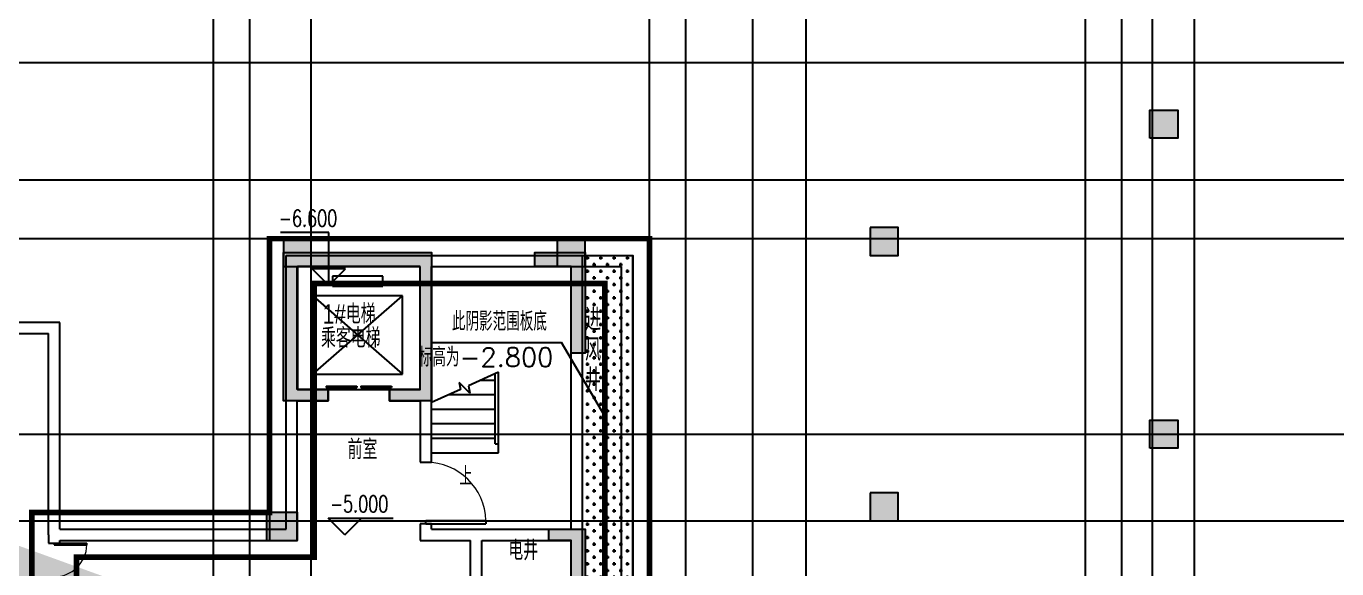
# Model space of a CAD drawing. Extents: x 369444 to 684549, y -549309 to 575337.
# Drawn here: x 417324 to 440770, y 243700 to 253407 of the extents above; entities that cross this region are included whole.
import ezdxf

# ---------------------------------------------------------------- set-up
doc = ezdxf.new("R2010")
doc.units = 0
doc.header["$LTSCALE"] = 1000
doc.header["$MEASUREMENT"] = 0
doc.linetypes.add('DASH', pattern=[0.35, 0.25, -0.1])
for name, color, linetype in [('A-ANNO-IDEN-TEX', 3, 'Continuous'), ('COLUMN', 9, 'Continuous'), ('DIM_ELEV', 3, 'Continuous'), ('DIM_SYMB', 3, 'Continuous'), ('DOTE', 1, 'Continuous'), ('EVTR', 2, 'Continuous'), ('HATCH_通用填充', 8, 'Continuous'), ('PUB_TEXT', 7, 'Continuous'), ('STAIR', 2, 'Continuous'), ('WALL', 9, 'Continuous'), ('WINDOW', 4, 'Continuous'), ('房间名称', 72, 'Continuous'), ('防火分区线', 7, 'Continuous')]:
    doc.layers.add(name, color=color, linetype=linetype)
doc.styles.add('_HNSJY', font='HNSJY-07.shx', dxfattribs={"width": 0.75, "bigfont": 'HNSJY-HZ.shx'})
doc.styles.add('_TCH_DIM', font='SIMPLEX', dxfattribs={"bigfont": 'GBCBIG'})
doc.styles.add('HNSJY', font='hnsjy-07.shx', dxfattribs={"width": 0.8, "bigfont": 'hnsjy-hz.shx'})

# ---------------------------------------------------------------- blocks, each defined once
blk = doc.blocks.new('asdfdsghjgfh')
at = {"layer": 'WALL'}
h = blk.add_hatch(color=0, dxfattribs=at)
h.dxf.hatch_style = 1
h.paths.add_polyline_path([(463674, -219233), (463674, -218733), (463174, -218733), (463174, -218983), (463174, -219233), (463424, -219233)])
h.paths.add_polyline_path([(458774, -219233), (458774, -218983), (458774, -218733), (458274, -218733), (458274, -219233), (458524, -219233)])
h.paths.add_polyline_path([(445574, -219033), (445574, -218533), (445074, -218533), (445074, -218783), (445074, -219033), (445324, -219033)])
h.paths.add_polyline_path([(440674, -219033), (440674, -218783), (440674, -218533), (440174, -218533), (440174, -219033), (440424, -219033)])
h.paths.add_polyline_path([(469574, -227683), (469574, -227433), (469574, -227183), (469074, -227183), (469074, -227433), (469074, -227683), (469324, -227683)])
h.paths.add_polyline_path([(434774, -227683), (434774, -227433), (434774, -227183), (434274, -227183), (434274, -227433), (434274, -227683), (434524, -227683)])
h.paths.add_polyline_path([(461874, -235983), (461874, -235833), (461874, -235583), (461874, -235483), (461774, -235483), (461474, -235483), (461374, -235483), (461374, -235583), (461374, -235833), (461374, -235983)])
h.paths.add_polyline_path([(455224, -235983), (455224, -235833), (455224, -235583), (455224, -235483), (455074, -235483), (454824, -235483), (454724, -235483), (454724, -235583), (454724, -235833), (454724, -235983)])
h.paths.add_polyline_path([(445874, -235983), (445874, -235483), (445774, -235483), (445524, -235483), (445374, -235483), (445374, -235583), (445374, -235833), (445374, -235983)])
h.paths.add_polyline_path([(438374, -235983), (438374, -235833), (438374, -235583), (438374, -235483), (438274, -235483), (438024, -235483), (437874, -235483), (437874, -235583), (437874, -235833), (437874, -235983)])
h.paths.add_polyline_path([(469024, -236733), (469024, -236483), (469024, -236233), (468774, -236233), (468524, -236233), (468524, -236733)])
h.paths.add_polyline_path([(435324, -236733), (435324, -236233), (435074, -236233), (434824, -236233), (434824, -236483), (434824, -236733)])
at = {"layer": 'WALL', "color": 0}
for points in [[(458774, -219233), (458774, -218983), (458774, -218733), (458274, -218733), (458274, -219233), (458524, -219233)], [(463674, -219233), (463674, -218733), (463174, -218733), (463174, -218983), (463174, -219233), (463424, -219233)]]:
    blk.add_lwpolyline(points, close=True, dxfattribs=at)
blk = doc.blocks.new('256g1dfgdf')
at = {"layer": 'WALL'}
h = blk.add_hatch(color=0, dxfattribs=at)
h.dxf.hatch_style = 1
h.paths.add_polyline_path([(-183057, -69119), (-183057, -68619), (-183557, -68619), (-183557, -69119)], flags=17)
h.paths.add_polyline_path([(-170857, -69119), (-170857, -68619), (-171407, -68619), (-171407, -69119)], flags=17)
h.paths.add_polyline_path([(-171407, -70819), (-171157, -70819), (-171157, -70419), (-171557, -70419), (-171557, -70819)], flags=17)
h.paths.add_polyline_path([(-183507, -70819), (-183357, -70819), (-183357, -70419), (-183757, -70419), (-183757, -70819)], flags=17)
h.paths.add_polyline_path([(-168657, -64219), (-170857, -64219), (-170857, -66419), (-170307, -66419), (-170307, -66619), (-171107, -66619), (-171107, -63969), (-168457, -63969), (-168457, -66619), (-169207, -66619), (-169207, -66419), (-168657, -66419)])
h.paths.add_polyline_path([(-179257, -73469), (-179807, -73469), (-179807, -73219), (-179257, -73219), (-178857, -73219), (-178857, -73469), (-179007, -73469), (-179007, -76369), (-180757, -76369), (-180757, -76119), (-179257, -76119)])
h.paths.add_polyline_path([(-165957, -64219), (-166607, -64219), (-166607, -63969), (-165707, -63969), (-165707, -65769), (-165957, -65769)])
h.paths.add_polyline_path([(-188307, -64019), (-188957, -64019), (-188957, -65569), (-189207, -65569), (-189207, -63769), (-188307, -63769)])
h.paths.add_polyline_path([(-173307, -80719), (-174157, -80719), (-174857, -80719), (-174857, -80469), (-174407, -80469), (-174407, -77519), (-174157, -77519), (-174157, -80469), (-173307, -80469)])
h.paths.add_polyline_path([(-180757, -80719), (-181607, -80719), (-181607, -80469), (-180757, -80469), (-180757, -77519), (-180507, -77519), (-180507, -80469), (-180057, -80469), (-180057, -80719)])
h.paths.add_polyline_path([(-175107, -73469), (-175657, -73469), (-175657, -76119), (-174157, -76119), (-174157, -76369), (-175907, -76369), (-175907, -73469), (-176057, -73469), (-176057, -73219), (-175657, -73219), (-175107, -73219)])
h.paths.add_polyline_path([(-159582, -72669), (-160057, -72669), (-160057, -74419), (-160307, -74419), (-160307, -72669), (-160407, -72669), (-160407, -72419), (-160057, -72419), (-159582, -72419)])
h.paths.add_polyline_path([(-163357, -80719), (-163657, -80719), (-164057, -80719), (-164057, -80469), (-163907, -80469), (-163907, -77119), (-163657, -77119), (-163657, -80469), (-163357, -80469)])
h.paths.add_polyline_path([(-166757, -80719), (-167782, -80719), (-168557, -80719), (-168557, -80469), (-167807, -80469), (-167807, -77019), (-167507, -77019), (-167507, -80469), (-166757, -80469)])
h.paths.add_polyline_path([(-191007, -75019), (-191007, -75819), (-193107, -75819), (-193107, -75569), (-191257, -75569), (-191257, -75019)])
h.paths.add_polyline_path([(-183307, -66419), (-184057, -66419), (-184057, -64019), (-186257, -64019), (-186257, -66219), (-185707, -66219), (-185707, -66419), (-186457, -66419), (-186457, -63769), (-183807, -63769), (-183807, -66169), (-183307, -66169)])
h.paths.add_polyline_path([(-171407, -73469), (-171857, -73469), (-171857, -73219), (-171157, -73219), (-171157, -76369), (-171407, -76369)])
h.paths.add_polyline_path([(-183057, -73469), (-183507, -73469), (-183507, -76369), (-183757, -76369), (-183757, -73219), (-183057, -73219)])
h.paths.add_polyline_path([(-187382, -80719), (-188157, -80719), (-188157, -80469), (-187407, -80469), (-187407, -77019), (-187107, -77019), (-187107, -80469), (-186357, -80469), (-186357, -80719)])
h.paths.add_polyline_path([(-191257, -80719), (-191557, -80719), (-191557, -80469), (-191257, -80469), (-191257, -77119), (-191007, -77119), (-191007, -80469), (-190857, -80469), (-190857, -80719)])
h.paths.add_polyline_path([(-194857, -72669), (-195332, -72669), (-195332, -72419), (-194857, -72419), (-194507, -72419), (-194507, -72669), (-194607, -72669), (-194607, -74419), (-194857, -74419)])
h.paths.add_polyline_path([(-157057, -81719), (-157607, -81719), (-157607, -81469), (-157357, -81469), (-157357, -77269), (-157057, -77269)])
h.paths.add_polyline_path([(-197307, -81719), (-197857, -81719), (-197857, -77269), (-197557, -77269), (-197557, -81469), (-197307, -81469)])
h.paths.add_polyline_path([(-165557, -72669), (-165957, -72669), (-165957, -69119), (-166357, -69119), (-166357, -68919), (-165707, -68919), (-165707, -72419), (-165557, -72419)])
h.paths.add_polyline_path([(-188957, -72669), (-189357, -72669), (-189357, -72419), (-189207, -72419), (-189207, -68919), (-188507, -68919), (-188507, -69119), (-188957, -69119)])
h.paths.add_polyline_path([(-160857, -80719), (-161557, -80719), (-161557, -80469), (-160857, -80469), (-160857, -77819), (-160607, -77819), (-160607, -80469), (-160607, -81469), (-160007, -81469), (-160007, -81719), (-160857, -81719)])
h.paths.add_polyline_path([(-187107, -71319), (-187107, -74819), (-187407, -74819), (-187407, -71319)])
h.paths.add_polyline_path([(-193357, -80719), (-194057, -80719), (-194057, -81719), (-194907, -81719), (-194907, -81469), (-194307, -81469), (-194307, -80469), (-194307, -77819), (-194057, -77819), (-194057, -80469), (-193357, -80469)])
h.paths.add_polyline_path([(-167507, -71319), (-167507, -74819), (-167807, -74819), (-167807, -71319)])
h.paths.add_polyline_path([(-171157, -80719), (-171507, -80719), (-171507, -80469), (-171407, -80469), (-171407, -77519), (-171157, -77519), (-171157, -80469), (-170957, -80469), (-170957, -80719)])
h.paths.add_polyline_path([(-183407, -80719), (-183757, -80719), (-183957, -80719), (-183957, -80469), (-183757, -80469), (-183757, -77519), (-183507, -77519), (-183507, -80469), (-183407, -80469)])
h.paths.add_polyline_path([(-157057, -75819), (-157757, -75819), (-157757, -75569), (-157357, -75569), (-157357, -72669), (-157732, -72669), (-157732, -72419), (-157057, -72419)])
h.paths.add_polyline_path([(-197157, -75819), (-197857, -75819), (-197857, -72419), (-197182, -72419), (-197182, -72669), (-197557, -72669), (-197557, -75569), (-197157, -75569)])
h.paths.add_polyline_path([(-163907, -72669), (-163957, -72669), (-163957, -72419), (-163657, -72419), (-163257, -72419), (-163257, -72669), (-163657, -72669), (-163657, -73519), (-163907, -73519)])
h.paths.add_polyline_path([(-190957, -72669), (-191007, -72669), (-191007, -73519), (-191257, -73519), (-191257, -72669), (-191657, -72669), (-191657, -72419), (-191257, -72419), (-190957, -72419)])
h.paths.add_polyline_path([(-161807, -75819), (-163907, -75819), (-163907, -75019), (-163657, -75019), (-163657, -75569), (-161807, -75569)])
edge = h.paths.add_edge_path()
edge.add_line((-183557, -66419), (-183557, -66519))
edge.add_line((-183557, -66519), (-183307, -66519))
edge.add_line((-183307, -66519), (-183307, -66419))
edge.add_line((-183507, -70819), (-183507, -71569))
edge.add_line((-183507, -71569), (-185557, -71569))
edge.add_line((-185557, -71569), (-185557, -71319))
edge.add_line((-185557, -71319), (-183757, -71319))
edge.add_line((-183757, -71319), (-183757, -70819))
edge.add_line((-171157, -70819), (-171157, -71319))
edge.add_line((-171157, -71319), (-169357, -71319))
edge.add_line((-169357, -71319), (-169357, -71569))
edge.add_line((-169357, -71569), (-171407, -71569))
edge.add_line((-171407, -71569), (-171407, -70819))
h.paths.add_polyline_path([(-183557, -66519), (-183307, -66519), (-183307, -66419), (-183557, -66419)], flags=16)
h.paths.add_polyline_path([(-183757, -71569), (-183507, -71569), (-183507, -70819), (-183757, -70819)], flags=16)
h.paths.add_polyline_path([(-185557, -71569), (-183757, -71569), (-183757, -71319), (-185557, -71319)], flags=16)
h.paths.add_polyline_path([(-171407, -71569), (-171157, -71569), (-171157, -70819), (-171407, -70819)], flags=16)
h.paths.add_polyline_path([(-171157, -71569), (-169357, -71569), (-169357, -71319), (-171157, -71319)], flags=16)
at = {"layer": 'WALL', "color": 0}
for points in [[(-168657, -64219), (-170857, -64219), (-170857, -66419), (-170307, -66419), (-170307, -66619), (-171107, -66619), (-171107, -63969), (-168457, -63969), (-168457, -66619), (-169207, -66619), (-169207, -66419), (-168657, -66419)], [(-165957, -64219), (-166607, -64219), (-166607, -63969), (-165707, -63969), (-165707, -65769), (-165957, -65769)], [(-170857, -69119), (-170857, -68619), (-171407, -68619), (-171407, -69119)], [(-165557, -72669), (-165957, -72669), (-165957, -69119), (-166357, -69119), (-166357, -68919), (-165707, -68919), (-165707, -72419), (-165557, -72419)]]:
    blk.add_lwpolyline(points, close=True, dxfattribs=at)
blk = doc.blocks.new('$DORLIB2D$00000127')
at = {"color": 0}
for points in [[(-0.533, 0.795), (-0.533, 0.69)], [(-0.033, 0.795), (-0.533, 0.795)], [(-0.033, 0.69), (-0.533, 0.69)], [(-0.033, 0.795), (-0.033, 0.69)], [(0.533, 0.795), (0.033, 0.795)], [(0.033, 0.795), (0.033, 0.69)], [(0.533, 0.69), (0.033, 0.69)], [(0.533, 0.795), (0.533, 0.69)], [(0.5, 0.5), (-0.5, 0.5)]]:
    blk.add_lwpolyline(points, dxfattribs=at)
blk = doc.blocks.new('$DorLib2D$00000002')
for p, q in [((-0.5, 0), (-0.5, 0.4875)), ((-0.475, 0.4875), (-0.5, 0.4875)), ((-0.475, 0), (-0.475, 0.4875)), ((0.475, 0), (0.475, 0.4875)), ((0.475, 0.4875), (0.5, 0.4875)), ((0.5, 0), (0.5, 0.4875)), ((-0.5, 0), (-0.475, 0)), ((0.5, 0), (0.475, 0))]:
    blk.add_line(p, q)
at = {"lineweight": 13}
for centre, start, end in [((-0.4875, 0), 0, 88.53072), ((0.4875, 0), 91.46928, 180)]:
    blk.add_arc(centre, 0.4875, start, end, dxfattribs=at)
blk = doc.blocks.new('$DorLib2D$00000001')
for p, q in [((0.45, 0.975), (0.5, 0.975)), ((0.45, 0), (0.45, 0.975)), ((0.5, 0), (0.5, 0.975)), ((0.5, 0), (0.45, 0))]:
    blk.add_line(p, q)
at = {"lineweight": 13}
blk.add_arc((0.475, 0), 0.975, 91.4693, 180, dxfattribs=at)
blk = doc.blocks.new('column500')
h = blk.add_hatch(color=0)
h.dxf.hatch_style = 1
h.paths.add_polyline_path([(-216381, -381440), (-215881, -381440), (-215881, -380940), (-216381, -380940)])
at = {"color": 0}
blk.add_lwpolyline([(-216381, -381440), (-215881, -381440), (-215881, -380940), (-216381, -380940)], close=True, dxfattribs=at)

msp = doc.modelspace()

# ---------------------------------------------------------------- hatches: boundary and pattern name
at = {"layer": 'HATCH_通用填充'}
h = msp.add_hatch(dxfattribs=at)
h.set_pattern_fill('CROSS', color=256, scale=75)
h.set_pattern_definition([(0, (578068.88, 460955.98), (119.0625, 119.0625), [59.53125, -178.59375]), (90, (578098.65, 460926.21), (-119.0625, 119.0625), [59.53125, -178.59375])])
h.paths.add_polyline_path([(428174.5, 241507), (427274.5, 241507), (427277, 249306.2), (428177, 249306.2)])

# ---------------------------------------------------------------- linework, layer by layer
at = {"layer": 'A-ANNO-IDEN-TEX'}
for p in [(424574.5, 247750.8, 0), (427672.8, 246431.7)]:
    msp.add_line(p, (426899.6, 247750.8, 14), dxfattribs=at)
at = {"layer": 'A-ANNO-IDEN-TEX', "const_width": 40}
msp.add_lwpolyline([(427658.8, 246417.5, 1), (427686.9, 246446, 1)], format="xyb", close=True, dxfattribs=at)
at = {"layer": 'DIM_ELEV'}
for p, q in [((422739.2, 249717.7), (421875, 249717.7)), ((422739.2, 248766.2), (422739.2, 249717.7)), ((422739.2, 248766.2), (422439.2, 249066.2)), ((423039.2, 249066.2), (422439.2, 249066.2)), ((422739.2, 248766.2), (423039.2, 249066.2)), ((423024.7, 244307), (422724.7, 244607)), ((422724.7, 244607), (423888.9, 244607)), ((423024.7, 244307), (423324.7, 244607))]:
    msp.add_line(p, q, dxfattribs=at)
at = {"layer": 'DIM_SYMB'}
msp.add_lwpolyline([(425174.5, 245647, 0, 0, 0), (425174.5, 246517, 80, 0, 0), (425174.5, 246817, 0, 0, 0)], format="xyseb", dxfattribs=at)
at = {"layer": 'DOTE', "color": 8}
for p, q in [((420674.5, 59364.2), (420674.5, 476704.8)), ((421324.5, 59364.2), (421324.5, 476704.8)), ((428474.5, 59364.2), (428474.5, 476704.8)), ((429124.5, 59364.2), (429124.5, 476704.8)), ((436274.5, 59364.2), (436274.5, 476704.8)), ((436924.5, 59364.2), (436924.5, 476704.8)), ((422424.5, 59364.2), (422424.5, 261807)), ((430324.5, 59364.2), (430324.5, 261807)), ((431274.5, 59364.2), (431274.5, 261807)), ((437474.5, 59364.2), (437474.5, 261807)), ((438224.5, 59364.2), (438224.5, 261807))]:
    msp.add_line(p, q, dxfattribs=at)
at = {"layer": 'DOTE', "color": 8, "lineweight": -2}
for p, q in [((377844.4, 252757), (624570.9, 252757)), ((377844.4, 250657), (624570.9, 250657)), ((377844.4, 249607), (624570.9, 249607)), ((377844.4, 246107), (624570.9, 246107)), ((377844.4, 244557), (624570.9, 244557))]:
    msp.add_line(p, q, dxfattribs=at)
at = {"layer": 'EVTR'}
for p, q in [((423704.5, 248933.1, 14), (422804.5, 248933.1, 14)), ((422804.5, 248933.1, 14), (422804.5, 248758.1, 14)), ((422804.5, 248758.1, 14), (423704.5, 248758.1, 14)), ((423704.5, 248758.1, 14), (423704.5, 248933.1, 14)), ((422454.5, 247183.1, 14), (424054.5, 248583.1, 14)), ((422454.5, 248583.1, 14), (424054.5, 247183.1, 14)), ((424054.5, 248583.1, 14), (422454.5, 248583.1, 14)), ((422454.5, 248583.1, 14), (422454.5, 247183.1, 14)), ((424054.5, 247183.1, 14), (424054.5, 248583.1, 14)), ((422454.5, 247183.1, 14), (424054.5, 247183.1, 14))]:
    msp.add_line(p, q, dxfattribs=at)
at = {"layer": 'HATCH_通用填充', "elevation": 14}
msp.add_lwpolyline([(428174.5, 241507), (427274.5, 241507), (427277, 249306.2), (428177, 249306.2)], close=True, dxfattribs=at)
at = {"layer": 'STAIR'}
for p, q in [((425774.5, 247220.7), (425238.1, 246976)), ((425714.5, 245937), (425714.5, 247193.3)), ((425774.5, 245937), (425774.5, 247220.7)), ((425774.5, 245937), (425774.5, 247220.7)), ((425092.7, 246909.7), (424574.5, 246673.3)), ((425260.4, 246842.8), (425071.8, 247034.6)), ((425071.8, 247034.6), (425092.7, 246909.7)), ((425238.1, 246976), (425260.4, 246842.8)), ((425459.5, 247077), (425714.5, 247077)), ((424574.5, 245777), (424574.5, 246673.3)), ((424889.5, 246817), (425714.5, 246817)), ((424574.5, 246557), (425714.5, 246557)), ((424574.5, 246297), (425714.5, 246297)), ((424574.5, 246037), (425714.5, 246037)), ((424574.5, 245777), (425774.5, 245777)), ((425714.5, 245937), (425774.5, 245937)), ((425774.5, 245777), (425774.5, 245937))]:
    msp.add_line(p, q, dxfattribs=at)
at = {"layer": 'WALL'}
for p, q in [((421974.5, 249307), (424474.5, 249307)), ((421974.5, 246807), (421974.5, 249307)), ((424474.5, 249307), (427174.5, 249307)), ((427174.6, 249307), (428174.5, 249305.5)), ((428174.5, 241707), (428174.5, 249305.5)), ((422174.5, 249107), (424374.5, 249107)), ((422174.5, 246907), (422174.5, 249107)), ((424374.5, 246907), (424374.5, 249107)), ((424574.5, 249107), (427074.5, 249107)), ((424574.5, 246807), (424574.5, 249107)), ((427074.5, 244407), (427074.5, 249107)), ((427274.5, 249106.8), (427974.5, 249105.8)), ((427274.5, 244307), (427274.5, 249106.8)), ((427974.5, 241507), (427974.5, 249105.8)), ((417924.5, 248107), (416724.5, 248107)), ((417924.5, 244407), (417924.5, 248107)), ((416724.5, 247907), (417724.5, 247907)), ((417724.5, 244307), (417724.5, 247907)), ((422724.5, 246907), (422174.5, 246907)), ((422724.5, 246707), (422724.5, 246907)), ((424374.5, 246907), (423824.5, 246907)), ((423824.5, 246907), (423824.5, 246707)), ((421974.5, 244407), (421974.5, 246807)), ((422174.5, 246707), (422724.5, 246707)), ((422174.5, 244207), (422174.5, 246707)), ((423824.5, 246707), (424374.5, 246707)), ((424374.5, 246707), (424374.5, 245607)), ((424574.5, 245607), (424574.5, 246807)), ((424374.5, 245607), (424574.5, 245607)), ((417724.5, 244307), (417724.5, 244157)), ((417924.5, 244407), (421974.5, 244407)), ((424574.5, 244507), (424374.5, 244507)), ((424374.5, 244507), (424374.5, 244207)), ((424574.5, 244407), (424574.5, 244507)), ((424574.5, 244407), (425374.5, 244407)), ((425374.5, 244407), (427074.5, 244407)), ((427274.5, 243507), (427274.5, 244307)), ((417724.5, 244157), (417924.5, 244157)), ((417924.5, 244157), (417924.5, 244207)), ((417924.5, 244207), (422174.5, 244207)), ((424374.5, 244207), (425274.5, 244207)), ((425274.5, 243507), (425274.5, 244207)), ((425474.5, 244207), (427074.5, 244207)), ((425474.5, 243507), (425474.5, 244207)), ((427074.5, 243507), (427074.5, 244207))]:
    msp.add_line(p, q, dxfattribs=at)
at = {"layer": '防火分区线', "color": 6, "linetype": 'DASH', "ltscale": 8, "const_width": 100}
for points in [[(451374.5, 298706.2), (451374.5, 234256.2), (436374.5, 234256.2), (436374.5, 237206.2), (435474.5, 237206.2), (435474.5, 240406.2), (432524.5, 240406.2), (432524.5, 241207), (427674.5, 241207), (427674.5, 248806.2), (422474.5, 248806.2), (422474.5, 243906.2), (418224.5, 243906.2), (418224.5, 242406.2), (409774.5, 242406.2), (409774.5, 241506.2), (403574.5, 241506.2), (403574.5, 249006.2), (403474.5, 249006.2), (403474.5, 244106.8), (391874.5, 244106.8), (391874.5, 242106.2), (379874.5, 242106.2), (379874.5, 305556.1)], [(450574.5, 297906.2), (450574.5, 235056.2), (437174.5, 235056.2), (437174.5, 238006.2), (436274.5, 238006.2), (436274.5, 241206.2), (433324.5, 241206.2), (433324.5, 242007), (428474.5, 242007), (428474.5, 249606.2), (421674.5, 249606.2), (421674.5, 244706.2), (417424.5, 244706.2), (417424.5, 243206.2), (408974.5, 243206.2), (408974.5, 242306.2), (404374.5, 242306.2), (404374.5, 249806.2), (402674.5, 249806.2), (402674.5, 244906.8), (391074.5, 244906.8), (391074.5, 242906.2), (380674.5, 242906.2), (380674.5, 304756.2)]]:
    msp.add_lwpolyline(points, dxfattribs=at)

# ---------------------------------------------------------------- block references
at = {"layer": 'COLUMN', "color": 8, "xscale": -1, "rotation": 270}
for p in [(818864.4, 467787.9), (818864.4, 462237.9)]:
    msp.add_blockref('column500', p, dxfattribs=at)
at = {"layer": 'COLUMN', "color": 8, "rotation": 270}
for p in [(813864.4, 33426.1), (803364.4, 33225.9), (808264.3, 33225.9), (813864.4, 28676.1), (803114.4, 28325.9)]:
    msp.add_blockref('column500', p, dxfattribs=at)
at = {"layer": 'WALL', "color": 8}
for name, p in [('asdfdsghjgfh', (-36349.4, 468339.8, 0)), ('256g1dfgdf', (593031.8, 313325.8, 14.1))]:
    msp.add_blockref(name, p, dxfattribs=at)
at = {"layer": 'WINDOW', "xscale": -1100, "yscale": 200, "zscale": -1100}
msp.add_blockref('$DORLIB2D$00000127', (423274.5, 246807), dxfattribs=at)
at = {"layer": 'WINDOW', "rotation": 270}
for name, p, xscale, yscale, zscale in [('$DorLib2D$00000001', (424474.5, 245057), 1100, 1100, -1100), ('$DorLib2D$00000002', (417824.5, 243557), 1200, 1200, -1200)]:
    msp.add_blockref(name, p, dxfattribs=dict(at, xscale=xscale, yscale=yscale, zscale=zscale))

# ---------------------------------------------------------------- texts
at = {"layer": 'A-ANNO-IDEN-TEX', "color": 7, "style": '_TCH_DIM'}
for s, p in [('此阴影范围板底', (424938.6, 247957)), ('标高为-2.800', (424346.5, 247317))]:
    msp.add_text(s, height=337.59, dxfattribs=at).set_placement(p)
at = {"layer": 'DIM_ELEV', "color": 7, "style": '_TCH_DIM', "width": 0.705882}
for s, p in [('-6.600', (421845, 249822.7)), ('-5.000', (422758.9, 244712))]:
    msp.add_text(s, height=297.5, dxfattribs=at).set_placement(p)
at = {"layer": 'DIM_SYMB', "color": 7, "style": '_TCH_DIM'}
msp.add_text('上', height=337.6, dxfattribs=at).set_placement((425070.2, 245192))
at = {"layer": 'PUB_TEXT', "style": '_HNSJY', "width": 0.75}
for s, p in [('进', (427323.4, 247960.6, 14)), ('风', (427323.4, 247420.6, 14)), ('井', (427323.4, 246880.6, 14))]:
    msp.add_text(s, height=400, dxfattribs=at).set_placement(p)
at = {"layer": '房间名称', "style": 'HNSJY', "width": 0.8}
for s, p in [('1#电梯', (422626.6, 248084, 14)), ('乘客电梯', (422597.2, 247655.7, 14))]:
    msp.add_text(s, height=350, dxfattribs=at).set_placement(p)
for s, rotation, p in [('前室', 360, (423074.4, 245660.3, 14)), ('电井', 0, (425948.7, 243854.5, 14))]:
    msp.add_text(s, height=350, rotation=rotation, dxfattribs=at).set_placement(p)

doc.saveas('drawing.dxf')
